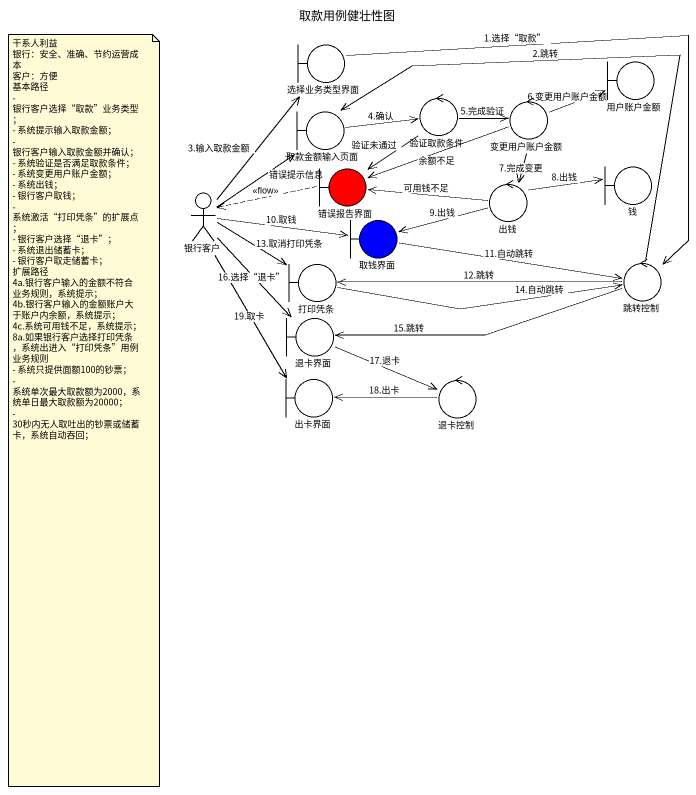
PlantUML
@startuml
title 取款用例健壮性图
boundary 选择业务类型界面
boundary 用户账户金额
boundary 取款金额输入页面
control 验证取款条件
control 变更用户账户金额
actor 银行客户
boundary 错误报告界面 #FF0000
control 出钱
boundary 钱
boundary 取钱界面 #0000FF
boundary 打印凭条
control 跳转控制
boundary 退卡界面
boundary 出卡界面
control 退卡控制
选择业务类型界面 --> 跳转控制 : 1.选择“取款”
取款金额输入页面 -right-> 验证取款条件 : 4.确认
验证取款条件 -right-> 变更用户账户金额 : 5.完成验证
验证取款条件 --> 错误报告界面 : 验证未通过
变更用户账户金额 -right-> 用户账户金额 : 6.变更用户账户金额
变更用户账户金额 -left-> 错误报告界面 : 余额不足
变更用户账户金额 --> 出钱 : 7.完成变更
银行客户 -up-> 选择业务类型界面 : 3.输入取款金额
银行客户 -up-> 取款金额输入页面 : 错误提示信息
银行客户 -right-> 取钱界面 : 10.取钱
银行客户 -right-> 打印凭条 : 13.取消打印凭条
银行客户 --> 退卡界面 : 16.选择“退卡”
银行客户 --> 出卡界面 : 19.取卡
错误报告界面 .left.> 银行客户 : <<flow>>
出钱 -left-> 错误报告界面 : 可用钱不足
出钱 -right-> 钱 : 8.出钱
出钱 -left-> 取钱界面 : 9.出钱
取钱界面 -right-> 跳转控制 : 11.自动跳转
打印凭条 -right-> 跳转控制 : 14.自动跳转
跳转控制 -left-> 取款金额输入页面 : 2.跳转
跳转控制 -left-> 打印凭条 : 12.跳转
跳转控制 -left-> 退卡界面 : 15.跳转
退卡界面 -right-> 退卡控制 : 17.退卡
退卡控制 -left-> 出卡界面 : 18.出卡
note as N1
  干系人利益
  银行：安全、准确、节约运营成本
  客户：方便
  基本路径
  - 银行客户选择“取款”业务类型；
  - 系统提示输入取款金额；
  - 银行客户输入取款金额并确认；
  - 系统验证是否满足取款条件；
  - 系统变更用户账户金额；
  - 系统出钱；
  - 银行客户取钱；
  - 系统激活“打印凭条”的扩展点；
  - 银行客户选择“退卡”；
  - 系统退出储蓄卡；
  - 银行客户取走储蓄卡；
  扩展路径
  4a.银行客户输入的金额不符合业务规则，系统提示；
  4b.银行客户输入的金额账户大于账户内余额，系统提示；
  4c.系统可用钱不足，系统提示；
  8a.如果银行客户选择打印凭条，系统出进入“打印凭条”用例
  业务规则
  - 系统只提供面额100的钞票；
  - 系统单次最大取款额为2000，系统单日最大取款额为20000；
  - 30秒内无人取吐出的钞票或储蓄卡，系统自动吞回；
end note
@enduml
